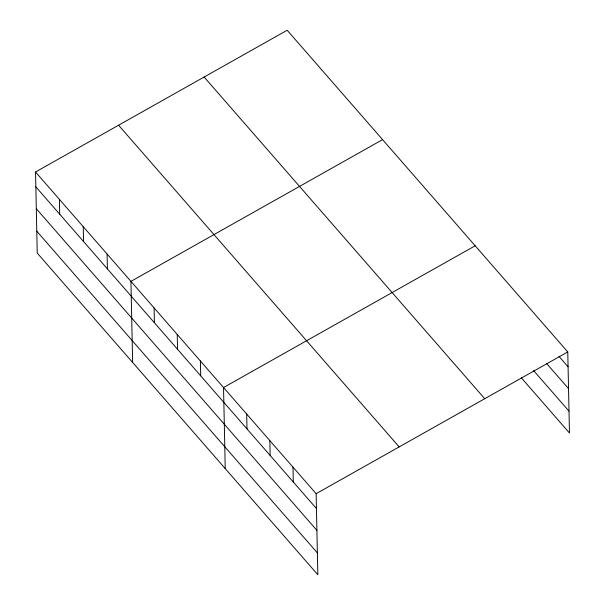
<?xml version="1.0" encoding="UTF-8"?>
<svg xmlns="http://www.w3.org/2000/svg" width="605" height="605" viewBox="0 0 605 605"><rect width="100%" height="100%" fill="white"/><g stroke="black" fill="none" stroke-linecap="round" stroke-linejoin="round"><path stroke-width="0.91" d="M35.536 171.994L316.135 493.688L317.829 574.75L37.238 253.064L35.536 171.994L287.171 30.25L567.762 351.936L569.464 433.006L521.336 377.83M382.572 139.626L130.937 281.37L132.639 362.433M475.167 245.781L223.54 387.525L225.234 468.595M316.135 493.688L567.762 351.936M558.937 356.307L568.072 366.789M546.602 363.492L568.534 388.637M533.67 370.646L569.002 411.15M204.127 77.024L484.726 398.718M118.572 125.22L399.171 446.906M35.846 186.847L316.445 508.533M36.308 208.695L316.907 530.381M36.776 231.208L317.375 552.902M292.986 467.143L293.296 481.996M269.838 440.606L270.148 455.452M246.689 414.07L246.999 428.915M200.391 360.988L200.701 375.834M177.242 334.452L177.552 349.297M154.093 307.907L154.404 322.76M107.093 254.024L107.403 268.877M83.24 226.686L83.55 241.531M59.388 199.34L59.698 214.185"/></g></svg>
